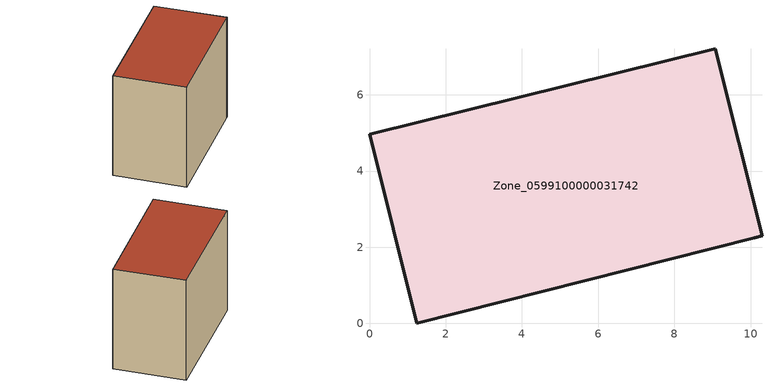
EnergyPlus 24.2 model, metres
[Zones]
Zone_0599100000031742
 floor ground (C_G): 10.11,2.25 1.24,0 0,4.96 9.07,7.21 10.3,2.3 z0
 wall outside (C_F): 10.3,2.3 9.07,7.21 0,4.96 1.24,0 10.11,2.25 10.3,2.3 z0:7.68
 roof outside (C_R): 1.24,0 10.11,2.25 10.3,2.3 9.07,7.21 0,4.96 z7.68
[BUILDING]
Pand.0599100000031742: North Axis=0; Terrain=City; Loads Convergence Tolerance Value=0.04; Temperature Convergence Tolerance Value=0.4; Solar Distribution=FullExterior; Maximum Number of Warmup Days=25; Minimum Number of Warmup Days=1
[Site:Location]
Rotterdam.The.Hague.AP_ZH_NLD Design_Conditions: Latitude=51.96; Longitude=4.45; Time Zone=1; Elevation=-4.5
[SITE:GROUNDTEMPERATURE:BUILDINGSURFACE]
18, 18, 18, 18, 18, 18, 18, 18, 18, 18, 18, 18
[MATERIAL] Thermal Absorptance=0.9; Solar Absorptance=0.7; Visible Absorptance=0.7
Name | Roughness | Thickness | Conductivity | Density | Specific Heat
G.TI.1975-1991 | MediumSmooth | 0.15 | 0.288461 | 540 | 1210
F.TI.1975-1991 | Rough | 0.3 | 0.230769 | 1920 | 840
R.TI.1975-1991 | MediumRough | 0.2 | 0.153846 | 1500 | 1000
[CONSTRUCTION]
C_G: G.TI.1975-1991
C_F: F.TI.1975-1991
C_R: R.TI.1975-1991
[ZONE]
Zone_0599100000031742: Type=1; Multiplier=1; Ceiling Height=Autocalculate; Volume=Autocalculate; Floor Area=autocalculate; Part of Total Floor Area=Yes
[ZONEINFILTRATION:DESIGNFLOWRATE]
Infil_Zone_0599100000031742: Zone or ZoneList or Space or SpaceList=Zone_0599100000031742; Schedule=AlwaysOn; Design Flow Rate Calculation Method=Flow/Area; Flow Rate per Floor Area=0.003; Constant Term Coefficient=1; Temperature Term Coefficient=0; Velocity Term Coefficient=0; Velocity Squared Term Coefficient=0
[HVACTEMPLATE:ZONE:IDEALLOADSAIRSYSTEM]
Zone_0599100000031742: Maximum Heating Supply Air Temperature=50; Minimum Cooling Supply Air Temperature=13; Maximum Heating Supply Air Humidity Ratio=0.0156; Minimum Cooling Supply Air Humidity Ratio=0.0077; Heating Limit=NoLimit; Cooling Limit=NoLimit; Dehumidification Control Type=ConstantSensibleHeatRatio; Cooling Sensible Heat Ratio=0.7; Dehumidification Setpoint=60; Humidification Control Type=None; Humidification Setpoint=30; Outdoor Air Method=None; Outdoor Air Flow Rate per Person=0.00944; Outdoor Air Flow Rate per Zone Floor Area=0; Outdoor Air Flow Rate per Zone=0; Demand Controlled Ventilation Type=None; Outdoor Air Economizer Type=NoEconomizer; Heat Recovery Type=None; Sensible Heat Recovery Effectiveness=0.7; Latent Heat Recovery Effectiveness=0.65
[ZONECONTROL:THERMOSTAT]
ThermostatControl_Zone_0599100000031742: Zone or ZoneList=Zone_0599100000031742; Control Type Schedule=DualSetpointControlType; Control 1=Thermostat_Zone_0599100000031742; Temperature Difference Between Cutout And Setpoint=0
[THERMOSTATSETPOINT:DUALSETPOINT]
Thermostat_Zone_0599100000031742: Heating Setpoint Temperature Schedule=HeatingSetpoint_Zone_0599100000031742; Cooling Setpoint Temperature Schedule=CoolingSetpoint_Zone_0599100000031742
[SCHEDULE:COMPACT]
HeatingSetpoint_Zone_0599100000031742: Through: 12/31, For: AllDays, Until: 24:00, 21
CoolingSetpoint_Zone_0599100000031742: Through: 12/31, For: AllDays, Until: 24:00, 24
DualSetpointControlType: Through: 12/31, For: AllDays, Until: 24:00, 4
AlwaysOn: Through: 12/31, For: AllDays, Until: 24:00, 1
